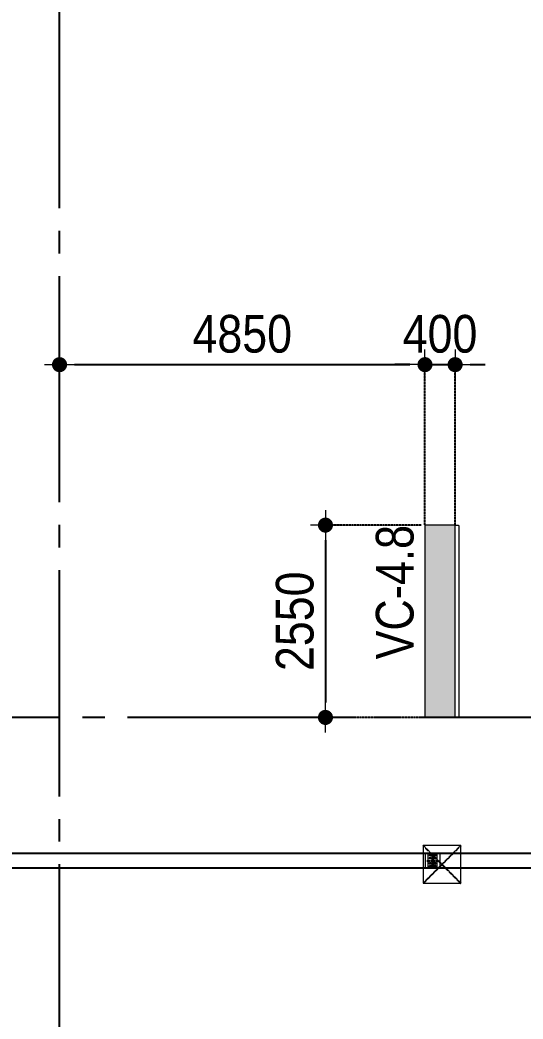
# Model space of a CAD drawing. Header units: millimetres. Extents: x -3973692 to -2843767, y 592734 to 838475.
# Drawn here: x -3461720 to -3455044, y 605982 to 619230 of the extents above; entities that cross this region are included whole.
import ezdxf
from ezdxf.enums import TextEntityAlignment as Align

# ---------------------------------------------------------------- set-up
doc = ezdxf.new("R2010")
doc.units = ezdxf.units.MM
doc.header["$MEASUREMENT"] = 0
doc.header["$PDMODE"] = 3
doc.header["$PDSIZE"] = -20
for name, pattern in [('CHG_XX_Cot_Tang 1$0$CENTER', [20.2, 12.7, -2.5, 2.5, -2.5]), ('CHG_XX_Cot_Tang 1$0$CENTER2', [28.575, 19.05, -3.175, 3.175, -3.175]), ('CHG_XX_Cot_Tang 1$0$MB_Luoi truc$0$HTT Hidden 21', [3, 2, -1]), ('CHG_XX_Luoi truc$0$MB_Luoi truc$0$Center101', [13, 10, -1, 1, -1]), ('DIVIDE2', [15.875, 6.35, -3.175, 0, -3.175, 0, -3.175]), ('HIDDEN5', [2.8375, 1.25, -1.5875])]:
    doc.linetypes.add(name, pattern=pattern)
doc.layers.get('0').update_dxf_attribs({"lineweight": 9})
doc.layers.get('Defpoints').update_dxf_attribs({"color": 10, "lineweight": 0})
for name, color, linetype, lineweight in [("'S_General_Dim_1", 1, 'Continuous', 18), ("'S_General_Divide_3 Intermediate", 3, 'DIVIDE2', 40), ("CHG_XX_Cot_Tang 1$0$'S_Steel_Cont_2 Normal", 2, 'Continuous', 25), ("CHG_XX_Cot_Tang 1$0$'S_Steel_Cont_2 Normal_Plate", 150, 'Continuous', 15), ('CHG_XX_Cot_Tang 1$0$Cot thep', 51, 'Continuous', 15), ('CHG_XX_Cot_Tang 1$0$Net thay Tuong', 3, 'Continuous', 20), ('CHG_XX_Cot_Tang 1$0$NS-Pier', 150, 'Continuous', 9), ('CHG_XX_Cot_Tang 1$0$NS-Pier @ 1', 150, 'Continuous', 9), ('CHG_XX_Cot_Tang 1$0$NS-Pier @ 100', 150, 'Continuous', 9), ('CHG_XX_Cot_Tang 1$0$NS-Pier @ 150 VP1', 150, 'Continuous', 9), ('CHG_XX_Cot_Tang 1$0$NS-Pier @ 150 VP2', 150, 'Continuous', 9), ('CHG_XX_Cot_Tang 1$0$NS-Pier @ 150 VP3', 150, 'Continuous', 9), ('CHG_XX_Cot_Tang 1$0$NS-Pier @ 150 VP4', 150, 'Continuous', 9), ('CHG_XX_Cot_Tang 1$0$NS-Pier @ 150 VP5', 150, 'Continuous', 9), ('CHG_XX_Cot_Tang 1$0$NS-Pier @ 150 VP6', 150, 'Continuous', 9), ('CHG_XX_Cot_Tang 1$0$NS-Pier @ 150 VP7', 150, 'Continuous', 9), ('CHG_XX_Cot_Tang 1$0$NS-Pier @ 150 VP8', 150, 'Continuous', 9), ('CHG_XX_Cot_Tang 1$0$NS-Pier @ 150 VP9', 150, 'Continuous', 9), ('CHG_XX_Cot_Tang 1$0$NS-Pier @ 150 VPModel', 150, 'Continuous', 9), ('CHG_XX_Cot_Tang 1$0$NS-Pier @ 200 VP11', 150, 'Continuous', 9), ('CHG_XX_Cot_Tang 1$0$NS-Pier @ 200 VP12', 150, 'Continuous', 9), ('CHG_XX_Cot_Tang 1$0$NS-Pier @ 200 VP13', 150, 'Continuous', 9), ('CHG_XX_Cot_Tang 1$0$NS-Pier @ 200 VP14', 150, 'Continuous', 9), ('CHG_XX_Cot_Tang 1$0$NS-Pier @ 200 VP15', 150, 'Continuous', 9), ('CHG_XX_Cot_Tang 1$0$NS-Pier @ 200 VP16', 150, 'Continuous', 9), ('CHG_XX_Cot_Tang 1$0$NS-Pier @ 200 VP17', 150, 'Continuous', 9), ('CHG_XX_Cot_Tang 1$0$NS-Pier @ 200 VP18', 150, 'Continuous', 9), ('CHG_XX_Cot_Tang 1$0$NS-Pier @ 200 VP19', 150, 'Continuous', 9), ('CHG_XX_Cot_Tang 1$0$NS-Pier @ 200 VP21', 150, 'Continuous', 9), ('CHG_XX_Cot_Tang 1$0$NS-Pier @ 200 VP22', 150, 'Continuous', 9), ('CHG_XX_Cot_Tang 1$0$NS-Pier @ 200 VP23', 150, 'Continuous', 9), ('CHG_XX_Cot_Tang 1$0$NS-Pier @ 200 VP24', 150, 'Continuous', 9), ('CHG_XX_Cot_Tang 1$0$NS-Pier @ 200 VP25', 150, 'Continuous', 9), ('CHG_XX_Cot_Tang 1$0$NS-Pier @ 200 VP26', 150, 'Continuous', 9), ('CHG_XX_Cot_Tang 1$0$NS-Pier @ 200 VP27', 150, 'Continuous', 9), ('CHG_XX_Cot_Tang 1$0$NS-Pier @ 200 VP28', 150, 'Continuous', 9), ('CHG_XX_Cot_Tang 1$0$NS-Pier @ 200 VP30', 150, 'Continuous', 9), ('CHG_XX_Cot_Tang 1$0$NS-Pier @ 200 VP31', 150, 'Continuous', 9), ('CHG_XX_Cot_Tang 1$0$NS-Pier @ 200 VP32', 150, 'Continuous', 9), ('CHG_XX_Cot_Tang 1$0$NS-Pier @ 200 VP33', 150, 'Continuous', 9), ('CHG_XX_Cot_Tang 1$0$NS-Pier @ 200 VP34', 150, 'Continuous', 9), ('CHG_XX_Cot_Tang 1$0$NS-Pier @ 200 VP35', 150, 'Continuous', 9), ('CHG_XX_Cot_Tang 1$0$NS-Pier @ 200 VP36', 150, 'Continuous', 9), ('CHG_XX_Cot_Tang 1$0$NS-Pier @ 200 VP37', 150, 'Continuous', 9), ('CHG_XX_Cot_Tang 1$0$NS-Pier @ 200 VPModel', 150, 'Continuous', 9), ('CHG_XX_Cot_Tang 1$0$NS-Pier @ 350 VP10', 150, 'Continuous', 9), ('CHG_XX_Cot_Tang 1$0$NS-Pier @ 350 VP20', 150, 'Continuous', 9), ('CHG_XX_Cot_Tang 1$0$NS-Pier @ 350 VP29', 150, 'Continuous', 9), ('CHG_XX_Cot_Tang 1$0$NS-Pier @ 350 VPModel', 150, 'Continuous', 9), ('TEXT', 7, 'Continuous', 15)]:
    doc.layers.add(name, color=color, linetype=linetype, lineweight=lineweight)
for name, color, linetype in [("CHG_XX_Cot_Tang 1$0$'S_Concrete_Center_1", 8, 'CHG_XX_Cot_Tang 1$0$CENTER2'), ("CHG_XX_Cot_Tang 1$0$'S_Steel_ Bold", 8, 'Continuous'), ('CHG_XX_Cot_Tang 1$0$cot 500 dung +850', 1, 'Continuous'), ('CHG_XX_Cot_Tang 1$0$Vach VH3', 3, 'Continuous'), ('CHG_XX_Luoi truc$0$Grid', 34, 'Continuous'), ('CHG_XX_Luoi truc$0$Grid Line', 251, 'CHG_XX_Luoi truc$0$MB_Luoi truc$0$Center101')]:
    doc.layers.add(name, color=color, linetype=linetype)
doc.styles.add('arial', font='arial.ttf', dxfattribs={"width": 0.85})
doc.styles.add('CHG_XX_Luoi truc$0$MB_Luoi truc$0$Grid A-F$0$VNI-HelveCB', font='')
doc.styles.add('TTP-HelCon', font='')
doc.styles.get('CHG_XX_Luoi truc$0$MB_Luoi truc$0$Grid A-F$0$VNI-HelveCB').set_extended_font_data('VNI-Helve-Condense', bold=True)
doc.styles.get('TTP-HelCon').set_extended_font_data('VNI-Helve-Condense')
doc.dimstyles.new('200', dxfattribs={"dimscale": 200, "dimtxt": 2.5, "dimasz": 1, "dimexe": 0, "dimexo": 0, "dimgap": 0.75, "dimtad": 1, "dimdec": 0, "dimrnd": 10, "dimzin": 9, "dimdsep": 46, "dimtxsty": 'arial', "dimblk1": 'DIMDOT', "dimblk2": 'DIMDOT', "dimsah": 1, "dimcen": 2, "dimdle": 3, "dimclre": 8, "dimclrt": 2, "dimadec": 0, "dimazin": 0, "dimtfac": 1, "dimtdec": 0, "dimtix": 1, "dimtmove": 2, "dimatfit": 3, "dimldrblk": 'DIMPIJL', "dimfxl": 1, "dimtvp": 1.8, "dimtolj": 1, "dimtzin": 0, "dimarcsym": 0})

# ---------------------------------------------------------------- blocks, each defined once
blk = doc.blocks.new('*U3260')
at = {"layer": 'CHG_XX_Cot_Tang 1$0$NS-Pier @ 1'}
h = blk.add_hatch(color=256, dxfattribs=at)
h.dxf.hatch_style = 1
h.paths.add_polyline_path([(400, 0), (0, 0), (0, -2550), (400, -2550)])
at = {"layer": 'CHG_XX_Cot_Tang 1$0$NS-Pier @ 100'}
h = blk.add_hatch(color=256, dxfattribs=at)
h.dxf.hatch_style = 1
h.paths.add_polyline_path([(400, 0), (0, 0), (0, -2550), (400, -2550)])
at = {"layer": 'CHG_XX_Cot_Tang 1$0$NS-Pier @ 150 VP1'}
h = blk.add_hatch(color=256, dxfattribs=at)
h.dxf.hatch_style = 1
h.paths.add_polyline_path([(400, 0), (0, 0), (0, -2550), (400, -2550)])
at = {"layer": 'CHG_XX_Cot_Tang 1$0$NS-Pier @ 150 VP2'}
h = blk.add_hatch(color=256, dxfattribs=at)
h.dxf.hatch_style = 1
h.paths.add_polyline_path([(400, 0), (0, 0), (0, -2550), (400, -2550)])
at = {"layer": 'CHG_XX_Cot_Tang 1$0$NS-Pier @ 150 VP3'}
h = blk.add_hatch(color=256, dxfattribs=at)
h.dxf.hatch_style = 1
h.paths.add_polyline_path([(400, 0), (0, 0), (0, -2550), (400, -2550)])
at = {"layer": 'CHG_XX_Cot_Tang 1$0$NS-Pier @ 150 VP4'}
h = blk.add_hatch(color=256, dxfattribs=at)
h.dxf.hatch_style = 1
h.paths.add_polyline_path([(400, 0), (0, 0), (0, -2550), (400, -2550)])
at = {"layer": 'CHG_XX_Cot_Tang 1$0$NS-Pier @ 150 VP5'}
h = blk.add_hatch(color=256, dxfattribs=at)
h.dxf.hatch_style = 1
h.paths.add_polyline_path([(400, 0), (0, 0), (0, -2550), (400, -2550)])
at = {"layer": 'CHG_XX_Cot_Tang 1$0$NS-Pier @ 150 VP6'}
h = blk.add_hatch(color=256, dxfattribs=at)
h.dxf.hatch_style = 1
h.paths.add_polyline_path([(400, 0), (0, 0), (0, -2550), (400, -2550)])
at = {"layer": 'CHG_XX_Cot_Tang 1$0$NS-Pier @ 150 VP7'}
h = blk.add_hatch(color=256, dxfattribs=at)
h.dxf.hatch_style = 1
h.paths.add_polyline_path([(400, 0), (0, 0), (0, -2550), (400, -2550)])
at = {"layer": 'CHG_XX_Cot_Tang 1$0$NS-Pier @ 150 VP8'}
h = blk.add_hatch(color=256, dxfattribs=at)
h.dxf.hatch_style = 1
h.paths.add_polyline_path([(400, 0), (0, 0), (0, -2550), (400, -2550)])
at = {"layer": 'CHG_XX_Cot_Tang 1$0$NS-Pier @ 150 VP9'}
h = blk.add_hatch(color=256, dxfattribs=at)
h.dxf.hatch_style = 1
h.paths.add_polyline_path([(400, 0), (0, 0), (0, -2550), (400, -2550)])
at = {"layer": 'CHG_XX_Cot_Tang 1$0$NS-Pier @ 150 VPModel'}
h = blk.add_hatch(color=256, dxfattribs=at)
h.dxf.hatch_style = 1
h.paths.add_polyline_path([(400, 0), (0, 0), (0, -2550), (400, -2550)])
at = {"layer": 'CHG_XX_Cot_Tang 1$0$NS-Pier @ 200 VP11'}
h = blk.add_hatch(color=256, dxfattribs=at)
h.dxf.hatch_style = 1
h.paths.add_polyline_path([(400, 0), (0, 0), (0, -2550), (400, -2550)])
at = {"layer": 'CHG_XX_Cot_Tang 1$0$NS-Pier @ 200 VP12'}
h = blk.add_hatch(color=256, dxfattribs=at)
h.dxf.hatch_style = 1
h.paths.add_polyline_path([(400, 0), (0, 0), (0, -2550), (400, -2550)])
at = {"layer": 'CHG_XX_Cot_Tang 1$0$NS-Pier @ 200 VP13'}
h = blk.add_hatch(color=256, dxfattribs=at)
h.dxf.hatch_style = 1
h.paths.add_polyline_path([(400, 0), (0, 0), (0, -2550), (400, -2550)])
at = {"layer": 'CHG_XX_Cot_Tang 1$0$NS-Pier @ 200 VP14'}
h = blk.add_hatch(color=256, dxfattribs=at)
h.dxf.hatch_style = 1
h.paths.add_polyline_path([(400, 0), (0, 0), (0, -2550), (400, -2550)])
at = {"layer": 'CHG_XX_Cot_Tang 1$0$NS-Pier @ 200 VP15'}
h = blk.add_hatch(color=256, dxfattribs=at)
h.dxf.hatch_style = 1
h.paths.add_polyline_path([(400, 0), (0, 0), (0, -2550), (400, -2550)])
at = {"layer": 'CHG_XX_Cot_Tang 1$0$NS-Pier @ 200 VP16'}
h = blk.add_hatch(color=256, dxfattribs=at)
h.dxf.hatch_style = 1
h.paths.add_polyline_path([(400, 0), (0, 0), (0, -2550), (400, -2550)])
at = {"layer": 'CHG_XX_Cot_Tang 1$0$NS-Pier @ 200 VP17'}
h = blk.add_hatch(color=256, dxfattribs=at)
h.dxf.hatch_style = 1
h.paths.add_polyline_path([(400, 0), (0, 0), (0, -2550), (400, -2550)])
at = {"layer": 'CHG_XX_Cot_Tang 1$0$NS-Pier @ 200 VP18'}
h = blk.add_hatch(color=256, dxfattribs=at)
h.dxf.hatch_style = 1
h.paths.add_polyline_path([(400, 0), (0, 0), (0, -2550), (400, -2550)])
at = {"layer": 'CHG_XX_Cot_Tang 1$0$NS-Pier @ 200 VP19'}
h = blk.add_hatch(color=256, dxfattribs=at)
h.dxf.hatch_style = 1
h.paths.add_polyline_path([(400, 0), (0, 0), (0, -2550), (400, -2550)])
at = {"layer": 'CHG_XX_Cot_Tang 1$0$NS-Pier @ 200 VP21'}
h = blk.add_hatch(color=256, dxfattribs=at)
h.dxf.hatch_style = 1
h.paths.add_polyline_path([(400, 0), (0, 0), (0, -2550), (400, -2550)])
at = {"layer": 'CHG_XX_Cot_Tang 1$0$NS-Pier @ 200 VP22'}
h = blk.add_hatch(color=256, dxfattribs=at)
h.dxf.hatch_style = 1
h.paths.add_polyline_path([(400, 0), (0, 0), (0, -2550), (400, -2550)])
at = {"layer": 'CHG_XX_Cot_Tang 1$0$NS-Pier @ 200 VP23'}
h = blk.add_hatch(color=256, dxfattribs=at)
h.dxf.hatch_style = 1
h.paths.add_polyline_path([(400, 0), (0, 0), (0, -2550), (400, -2550)])
at = {"layer": 'CHG_XX_Cot_Tang 1$0$NS-Pier @ 200 VP24'}
h = blk.add_hatch(color=256, dxfattribs=at)
h.dxf.hatch_style = 1
h.paths.add_polyline_path([(400, 0), (0, 0), (0, -2550), (400, -2550)])
at = {"layer": 'CHG_XX_Cot_Tang 1$0$NS-Pier @ 200 VP25'}
h = blk.add_hatch(color=256, dxfattribs=at)
h.dxf.hatch_style = 1
h.paths.add_polyline_path([(400, 0), (0, 0), (0, -2550), (400, -2550)])
at = {"layer": 'CHG_XX_Cot_Tang 1$0$NS-Pier @ 200 VP26'}
h = blk.add_hatch(color=256, dxfattribs=at)
h.dxf.hatch_style = 1
h.paths.add_polyline_path([(400, 0), (0, 0), (0, -2550), (400, -2550)])
at = {"layer": 'CHG_XX_Cot_Tang 1$0$NS-Pier @ 200 VP27'}
h = blk.add_hatch(color=256, dxfattribs=at)
h.dxf.hatch_style = 1
h.paths.add_polyline_path([(400, 0), (0, 0), (0, -2550), (400, -2550)])
at = {"layer": 'CHG_XX_Cot_Tang 1$0$NS-Pier @ 200 VP28'}
h = blk.add_hatch(color=256, dxfattribs=at)
h.dxf.hatch_style = 1
h.paths.add_polyline_path([(400, 0), (0, 0), (0, -2550), (400, -2550)])
at = {"layer": 'CHG_XX_Cot_Tang 1$0$NS-Pier @ 200 VP30'}
h = blk.add_hatch(color=256, dxfattribs=at)
h.dxf.hatch_style = 1
h.paths.add_polyline_path([(400, 0), (0, 0), (0, -2550), (400, -2550)])
at = {"layer": 'CHG_XX_Cot_Tang 1$0$NS-Pier @ 200 VP31'}
h = blk.add_hatch(color=256, dxfattribs=at)
h.dxf.hatch_style = 1
h.paths.add_polyline_path([(400, 0), (0, 0), (0, -2550), (400, -2550)])
at = {"layer": 'CHG_XX_Cot_Tang 1$0$NS-Pier @ 200 VP32'}
h = blk.add_hatch(color=256, dxfattribs=at)
h.dxf.hatch_style = 1
h.paths.add_polyline_path([(400, 0), (0, 0), (0, -2550), (400, -2550)])
at = {"layer": 'CHG_XX_Cot_Tang 1$0$NS-Pier @ 200 VP33'}
h = blk.add_hatch(color=256, dxfattribs=at)
h.dxf.hatch_style = 1
h.paths.add_polyline_path([(400, 0), (0, 0), (0, -2550), (400, -2550)])
at = {"layer": 'CHG_XX_Cot_Tang 1$0$NS-Pier @ 200 VP34'}
h = blk.add_hatch(color=256, dxfattribs=at)
h.dxf.hatch_style = 1
h.paths.add_polyline_path([(400, 0), (0, 0), (0, -2550), (400, -2550)])
at = {"layer": 'CHG_XX_Cot_Tang 1$0$NS-Pier @ 200 VP35'}
h = blk.add_hatch(color=256, dxfattribs=at)
h.dxf.hatch_style = 1
h.paths.add_polyline_path([(400, 0), (0, 0), (0, -2550), (400, -2550)])
at = {"layer": 'CHG_XX_Cot_Tang 1$0$NS-Pier @ 200 VP36'}
h = blk.add_hatch(color=256, dxfattribs=at)
h.dxf.hatch_style = 1
h.paths.add_polyline_path([(400, 0), (0, 0), (0, -2550), (400, -2550)])
at = {"layer": 'CHG_XX_Cot_Tang 1$0$NS-Pier @ 200 VP37'}
h = blk.add_hatch(color=256, dxfattribs=at)
h.dxf.hatch_style = 1
h.paths.add_polyline_path([(400, 0), (0, 0), (0, -2550), (400, -2550)])
at = {"layer": 'CHG_XX_Cot_Tang 1$0$NS-Pier @ 200 VPModel'}
h = blk.add_hatch(color=256, dxfattribs=at)
h.dxf.hatch_style = 1
h.paths.add_polyline_path([(400, 0), (0, 0), (0, -2550), (400, -2550)])
at = {"layer": 'CHG_XX_Cot_Tang 1$0$NS-Pier @ 350 VP10'}
h = blk.add_hatch(color=256, dxfattribs=at)
h.dxf.hatch_style = 1
h.paths.add_polyline_path([(400, 0), (0, 0), (0, -2550), (400, -2550)])
at = {"layer": 'CHG_XX_Cot_Tang 1$0$NS-Pier @ 350 VP20'}
h = blk.add_hatch(color=256, dxfattribs=at)
h.dxf.hatch_style = 1
h.paths.add_polyline_path([(400, 0), (0, 0), (0, -2550), (400, -2550)])
at = {"layer": 'CHG_XX_Cot_Tang 1$0$NS-Pier @ 350 VP29'}
h = blk.add_hatch(color=256, dxfattribs=at)
h.dxf.hatch_style = 1
h.paths.add_polyline_path([(400, 0), (0, 0), (0, -2550), (400, -2550)])
at = {"layer": 'CHG_XX_Cot_Tang 1$0$NS-Pier @ 350 VPModel'}
h = blk.add_hatch(color=256, dxfattribs=at)
h.dxf.hatch_style = 1
h.paths.add_polyline_path([(400, 0), (0, 0), (0, -2550), (400, -2550)])
blk = doc.blocks.new('CHG_XX_Cot_Tang 1$0$Block A_C450x2250')
at = {"layer": 'CHG_XX_Cot_Tang 1$0$NS-Pier', "color": 9, "linetype": 'CHG_XX_Cot_Tang 1$0$MB_Luoi truc$0$HTT Hidden 21'}
blk.add_lwpolyline([(0, 0), (-50, 0), (-50, -2550), (0, -2550)], dxfattribs=at)
at = {"layer": 'CHG_XX_Cot_Tang 1$0$NS-Pier'}
blk.add_lwpolyline([(400, -2550), (0, -2550), (0, 0), (400, 0)], close=True, dxfattribs=at)
blk.add_blockref('*U3260', (0, 0), dxfattribs=at)
blk = doc.blocks.new('CHG_XX_Cot_Tang 1$0$500x500')
at = {"color": 1, "linetype": 'CHG_XX_Cot_Tang 1$0$MB_Luoi truc$0$HTT Hidden 21'}
for p, q in [((250, 250), (-250, -250)), ((-250, 250), (250, -250))]:
    blk.add_line(p, q, dxfattribs=at)
at = {"layer": 'CHG_XX_Cot_Tang 1$0$NS-Pier', "color": 1}
blk.add_lwpolyline([(250, -250), (250, 250), (-250, 250), (-250, -250)], close=True, dxfattribs=at)
blk = doc.blocks.new('*U2973')
at = {"layer": "CHG_XX_Cot_Tang 1$0$'S_Steel_ Bold", "linetype": 'CHG_XX_Cot_Tang 1$0$CENTER', "ltscale": 0.05}
for p, q in [((-13, 0), (13, 0)), ((0, 13), (0, -13))]:
    blk.add_line(p, q, dxfattribs=at)
at = {"layer": "CHG_XX_Cot_Tang 1$0$'S_Steel_ Bold", "color": 1}
blk.add_circle((0, 0), 7, dxfattribs=at)
blk = doc.blocks.new('CHG_XX_Cot_Tang 1$0$A$C42BB3C5E')
at = {"color": 8, "linetype": 'CHG_XX_Cot_Tang 1$0$MB_Luoi truc$0$HTT Hidden 21'}
blk.add_lwpolyline([(-75, -113), (125, -113), (125, 87), (-75, 87)], close=True, dxfattribs=at)
at = {"layer": "CHG_XX_Cot_Tang 1$0$'S_Concrete_Center_1"}
for p, q in [((25, 63), (25, -88)), ((125, -13), (-83, -13))]:
    blk.add_line(p, q, dxfattribs=at)
at = {"layer": "CHG_XX_Cot_Tang 1$0$'S_Steel_Cont_2 Normal"}
blk.add_lwpolyline([(-37, -15, 0.414214), (-43, -21), (-43, -50), (-50, -50), (-50, 25), (-43, 25), (-43, -4, 0.414214), (-37, -10), (87, -10, 0.414214), (93, -4), (93, 25), (100, 25), (100, -50), (93, -50), (93, -21, 0.414214), (87, -15)], format="xyb", close=True, dxfattribs=at)
at = {"layer": "CHG_XX_Cot_Tang 1$0$'S_Steel_Cont_2 Normal_Plate"}
blk.add_lwpolyline([(115, 45), (115, -70), (-65, -70), (-65, 45)], close=True, dxfattribs=at)
at = {"layer": "CHG_XX_Cot_Tang 1$0$'S_Steel_ Bold"}
for p in [(-10, 20), (60, 20)]:
    blk.add_blockref('*U2973', p, dxfattribs=at)
at = {"layer": "CHG_XX_Cot_Tang 1$0$'S_Steel_ Bold", "xscale": -1, "rotation": 180}
for p in [(-10, -45), (60, -45)]:
    blk.add_blockref('*U2973', p, dxfattribs=at)
blk = doc.blocks.new('CHG_XX_Cot_Tang 1$0$net pergola')
at = {"layer": 'CHG_XX_Cot_Tang 1$0$Net thay Tuong', "rotation": 90}
blk.add_blockref('CHG_XX_Cot_Tang 1$0$A$C42BB3C5E', (57820, -53425), dxfattribs=at)
blk = doc.blocks.new('*U2841')
at = {"layer": 'CHG_XX_Luoi truc$0$Grid Line'}
blk.add_line((0, 0), (0, 608), dxfattribs=at)
at = {"layer": 'CHG_XX_Luoi truc$0$Grid', "lineweight": -2, "style": 'CHG_XX_Luoi truc$0$MB_Luoi truc$0$Grid A-F$0$VNI-HelveCB'}
for tag, p in [('GRIDSUB', (0, 617)), ('GRID', (0, -9))]:
    blk.add_attdef(tag, text='', height=5, dxfattribs=at).set_placement(p, align=Align.MIDDLE)
blk = doc.blocks.new('*U2843')
at = {"layer": 'CHG_XX_Luoi truc$0$Grid Line'}
blk.add_line((0, 0), (0, 438), dxfattribs=at)
at = {"layer": 'CHG_XX_Luoi truc$0$Grid', "lineweight": -2, "style": 'CHG_XX_Luoi truc$0$MB_Luoi truc$0$Grid A-F$0$VNI-HelveCB'}
for tag, p in [('GRIDSUB', (0, 447)), ('GRID', (0, -9))]:
    blk.add_attdef(tag, text='', height=5, dxfattribs=at).set_placement(p, align=Align.MIDDLE)
blk = doc.blocks.new('CHG_XX_Luoi truc')
at = {"layer": 'CHG_XX_Luoi truc$0$Grid', "xscale": 300, "yscale": 300, "zscale": 300}
blk.add_blockref('*U2841', (87300, -12747), dxfattribs=at)
at = {"layer": 'CHG_XX_Luoi truc$0$Grid', "xscale": 300.0000000000013, "yscale": 300.0000000000013, "zscale": 300.0000000000013, "rotation": 90}
blk.add_blockref('*U2843', (110703, 0), dxfattribs=at)
blk = doc.blocks.new('CHG_XX_Cot_Tang 1')
at = {"layer": 'CHG_XX_Cot_Tang 1$0$Vach VH3'}
for p, q in [((32550, -1800), (101350, -1800)), ((101550, -2000), (32350, -2000))]:
    blk.add_line(p, q, dxfattribs=at)
at = {"layer": 'CHG_XX_Cot_Tang 1$0$cot 500 dung +850'}
blk.add_blockref('CHG_XX_Cot_Tang 1$0$500x500', (92375, -1950), dxfattribs=at)
at = {"layer": 'CHG_XX_Cot_Tang 1$0$Cot thep'}
blk.add_blockref('CHG_XX_Cot_Tang 1$0$net pergola', (34418.2, 51500), dxfattribs=at)
at = {"layer": 'CHG_XX_Cot_Tang 1$0$NS-Pier'}
blk.add_blockref('CHG_XX_Luoi truc', (0, 0), dxfattribs=at)
at = {"layer": 'CHG_XX_Cot_Tang 1$0$NS-Pier', "xscale": -1}
blk.add_blockref('CHG_XX_Cot_Tang 1$0$Block A_C450x2250', (92550, 2550), dxfattribs=at)
blk = doc.blocks.new('DIMDOT')
for p, q in [((0, -1), (0, 1)), ((1, 0), (-1, 0))]:
    blk.add_line(p, q)
at = {"const_width": 0.5}
blk.add_lwpolyline([(-0.25, 0, 1), (0.25, 0, 1)], format="xyb", close=True, dxfattribs=at)
blk = doc.blocks.new('*D292')
at = {"layer": "'S_General_Dim_1", "color": 8, "linetype": 'HIDDEN5', "lineweight": -2, "transparency": 16777216}
for p, q in [((-3456395, 612531), (-3457666, 612531)), ((-3456395, 609981), (-3457666, 609981))]:
    blk.add_line(p, q, dxfattribs=at)
at = {"layer": "'S_General_Dim_1", "color": 0, "lineweight": -2, "transparency": 16777216}
blk.add_line((-3457666, 612331), (-3457666, 610181), dxfattribs=at)
at = {"layer": 'Defpoints', "color": 0, "transparency": 16777216}
for p in [(-3456395, 612531), (-3457666, 609981), (-3456395, 609981)]:
    blk.add_point(p, dxfattribs=at)
at = {"layer": "'S_General_Dim_1", "color": 0, "lineweight": -2, "transparency": 16777216, "xscale": 200, "yscale": 200, "zscale": 200}
for p, rotation in [((-3457666, 612531), 90), ((-3457666, 609981), 270)]:
    blk.add_blockref('DIMDOT', p, dxfattribs=dict(at, rotation=rotation))
at = {"layer": "'S_General_Dim_1", "color": 2, "transparency": 16777216, "insert": (-3458071, 611256), "char_height": 500, "attachment_point": 5, "rotation": 90, "style": 'arial'}
blk.add_mtext('\\A1;2550', dxfattribs=at)
blk = doc.blocks.new('DIMPIJL')
at = {"linetype": 'ByBlock'}
blk.add_solid([(-2.5, 0.417), (-2.5, -0.417), (0, 0)], dxfattribs=at)
blk = doc.blocks.new('*D296')
at = {"layer": "'S_General_Dim_1", "color": 8, "linetype": 'HIDDEN5', "lineweight": -2, "transparency": 16777216}
for p, q in [((-3461195, 613090), (-3461195, 614659)), ((-3456345, 612531), (-3456345, 614659))]:
    blk.add_line(p, q, dxfattribs=at)
at = {"layer": "'S_General_Dim_1", "color": 0, "lineweight": -2, "transparency": 16777216}
blk.add_line((-3460995, 614659), (-3456545, 614659), dxfattribs=at)
at = {"layer": 'Defpoints', "color": 0, "transparency": 16777216}
for p in [(-3456345, 614659), (-3461195, 613090), (-3456345, 612531)]:
    blk.add_point(p, dxfattribs=at)
at = {"layer": "'S_General_Dim_1", "color": 0, "lineweight": -2, "transparency": 16777216, "xscale": 200, "yscale": 200, "zscale": 200, "rotation": 180}
blk.add_blockref('DIMDOT', (-3461195, 614659), dxfattribs=at)
at = {"layer": "'S_General_Dim_1", "color": 0, "lineweight": -2, "transparency": 16777216, "xscale": 200, "yscale": 200, "zscale": 200}
blk.add_blockref('DIMDOT', (-3456345, 614659), dxfattribs=at)
at = {"layer": "'S_General_Dim_1", "color": 2, "transparency": 16777216, "insert": (-3458770, 615065), "char_height": 500, "attachment_point": 5, "style": 'arial'}
blk.add_mtext('\\A1;4850', dxfattribs=at)
blk = doc.blocks.new('*D297')
at = {"layer": "'S_General_Dim_1", "color": 0, "lineweight": -2, "transparency": 16777216}
for p, q in [((-3456545, 614659), (-3456745, 614659)), ((-3456345, 614659), (-3455945, 614659)), ((-3455745, 614659), (-3455545, 614659))]:
    blk.add_line(p, q, dxfattribs=at)
at = {"layer": "'S_General_Dim_1", "color": 8, "linetype": 'HIDDEN5', "lineweight": -2, "transparency": 16777216}
for p, q in [((-3456345, 612531), (-3456345, 614659)), ((-3455945, 612531), (-3455945, 614659))]:
    blk.add_line(p, q, dxfattribs=at)
at = {"layer": 'Defpoints', "color": 0, "transparency": 16777216}
for p in [(-3455945, 614659), (-3456345, 612531), (-3455945, 612531)]:
    blk.add_point(p, dxfattribs=at)
at = {"layer": "'S_General_Dim_1", "color": 0, "lineweight": -2, "transparency": 16777216, "xscale": 200, "yscale": 200, "zscale": 200}
blk.add_blockref('DIMDOT', (-3456345, 614659), dxfattribs=at)
at = {"layer": "'S_General_Dim_1", "color": 0, "lineweight": -2, "transparency": 16777216, "xscale": 200, "yscale": 200, "zscale": 200, "rotation": 180}
blk.add_blockref('DIMDOT', (-3455945, 614659), dxfattribs=at)
at = {"layer": "'S_General_Dim_1", "color": 2, "transparency": 16777216, "insert": (-3456145, 615065), "char_height": 500, "attachment_point": 5, "style": 'arial'}
blk.add_mtext('\\A1;400', dxfattribs=at)
blk = doc.blocks.new('c')
at = {"layer": 'TEXT', "color": 3, "style": 'TTP-HelCon'}
blk.add_text('VC-4.8', height=500, rotation=90, dxfattribs=at).set_placement((-7552, 770))

msp = doc.modelspace()

# ---------------------------------------------------------------- block references
at = {"layer": "'S_General_Divide_3 Intermediate"}
msp.add_blockref('CHG_XX_Cot_Tang 1', (-3548495.2, 609981), dxfattribs=at)
at = {"layer": 'TEXT'}
msp.add_blockref('c', (-3448945.2, 609981), dxfattribs=at)

# ---------------------------------------------------------------- dimensions: what is measured, and where the dimension line sits
at = {"layer": "'S_General_Dim_1"}
for base, p1, p2, picture, middle in [((-3456345.2, 614659.3), (-3461195.2, 613090.1), (-3456345.2, 612531), '*D296', (-3458770.2, 615064.6)), ((-3455945.2, 614659.3), (-3456345.2, 612531), (-3455945.2, 612531), '*D297', (-3456145.2, 615064.6))]:
    dim = msp.add_linear_dim(base=base, p1=p1, p2=p2, dimstyle='200', dxfattribs=at)
    dim.commit()
    dim.dimension.update_dxf_attribs({"geometry": picture, "text_midpoint": middle})
dim = msp.add_linear_dim(base=(-3457665.9, 609981), p1=(-3456395.2, 612531), p2=(-3456395.2, 609981), angle=90, dimstyle='200', dxfattribs=at)
dim.commit()
dim.dimension.update_dxf_attribs({"geometry": '*D292', "text_midpoint": (-3458071.2, 611256)})

doc.saveas('drawing.dxf')
